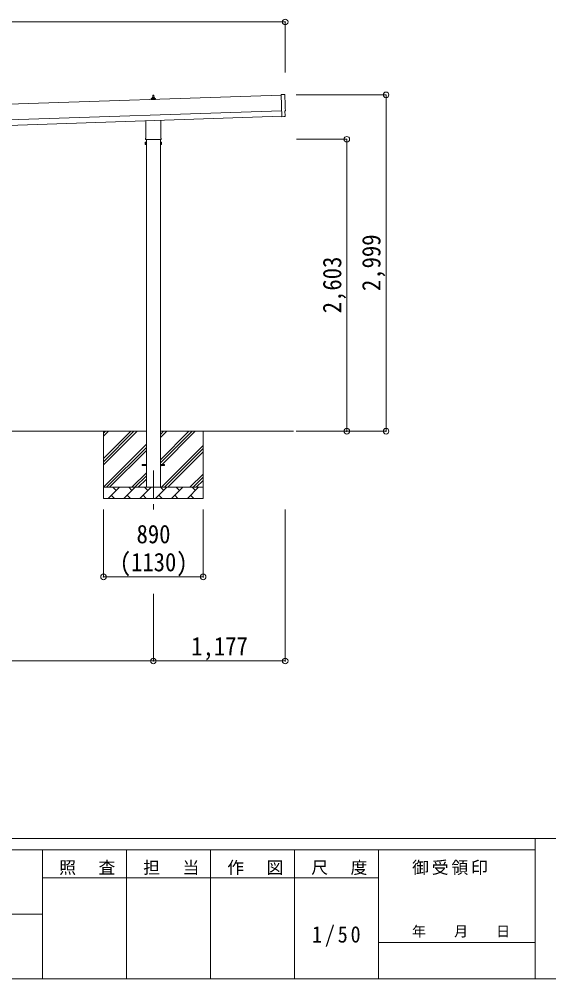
# Model space of a CAD drawing. Units: millimetres at full size, sheet at 1:50. Extents: x -14053 to 14053, y -9700 to 9700.
# Drawn here: x 4295 to 9022, y -9700 to -1143 of the extents above; entities that cross this region are included whole.
import ezdxf
from ezdxf.enums import TextEntityAlignment as Align

# ---------------------------------------------------------------- set-up
doc = ezdxf.new("R2010")
doc.units = ezdxf.units.MM
doc.header["$LTSCALE"] = 50
doc.header["$PDMODE"] = 32
doc.header["$PDSIZE"] = 50
doc.linetypes.add('CHAIN1', pattern=[8, 5, -1, 1, -1])
for name, color, linetype, lineweight in [('0-1_Defpoints', 7, 'CHAIN1', 9), ('0-2_TEXT1', 4, 'Continuous', 9), ('0-3_SHAPE', 7, 'Continuous', 9), ('0-8_TABLE1', 6, 'Continuous', 9), ('F-0', 7, 'Continuous', 9)]:
    doc.layers.add(name, color=color, linetype=linetype, lineweight=lineweight)
doc.styles.add('ＭＳ ゴシック', font='')
doc.styles.get('ＭＳ ゴシック').set_extended_font_data('MS Gothic')

msp = doc.modelspace()

# ---------------------------------------------------------------- linework, layer by layer
at = {"layer": '0-1_Defpoints'}
msp.add_line((5492.29, -5166.92), (5492.29, -5515.92), dxfattribs=at)
at = {"layer": '0-2_TEXT1'}
for p, q in [((6632.21, -1818.89), (1250.43, -1998.28)), ((5474.04, -1859.83), (5474.04, -1852.11)), ((5510.54, -1859.83), (5474.04, -1859.83)), ((5474.43, -1851.33), (5510.16, -1851.33)), ((5474.81, -1851.14), (5481.53, -1849.51)), ((5481.91, -1849.33), (5502.68, -1849.33)), ((5482.29, -1848.54), (5482.29, -1844.33)), ((5483.29, -1844.33), (5501.29, -1844.33)), ((5486.29, -1844.33), (5487.02, -1820.8)), ((5488.02, -1819.83), (5496.57, -1819.83)), ((5497.57, -1820.8), (5498.29, -1844.33)), ((5502.29, -1848.54), (5502.29, -1844.33)), ((5509.78, -1851.14), (5503.06, -1849.51)), ((5510.54, -1859.83), (5510.54, -1852.11)), ((6662.21, -1814.38), (6632.04, -1813.8)), ((6632.04, -1813.8), (6638.67, -2012.55)), ((1255.09, -2138.2), (6636.88, -1958.81)), ((6666.36, -1961.22), (6666.87, -1961.2)), ((6667.93, -2008.22), (6666.36, -1961.22)), ((1256.76, -2188.18), (6638.54, -2008.78)), ((5423.99, -2203.82), (5423.99, -2049.27)), ((5560.59, -2044.72), (5560.59, -2203.82)), ((6656.85, -2011.04), (6638.67, -2012.55)), ((6657.54, -2011.65), (6656.85, -2011.04)), ((6658.29, -2011.9), (6665.19, -2011.3)), ((5422.29, -2212.59), (5422.29, -2207.09)), ((5560.23, -2216.09), (5424.36, -2216.09)), ((5429.79, -2216.09), (5429.79, -5316.92)), ((5554.79, -5316.92), (5554.79, -2216.09)), ((5562.29, -2207.09), (5562.29, -2212.59)), ((5418.29, -2242.09), (5419.05, -2240.77)), ((5418.29, -2242.09), (5418.29, -2259.09)), ((5418.29, -2259.09), (5419.05, -2260.4)), ((5425.29, -2240.77), (5419.05, -2240.77)), ((5425.29, -2245.68), (5419.05, -2245.68)), ((5425.29, -2255.5), (5419.05, -2255.5)), ((5425.29, -2260.4), (5419.05, -2260.4)), ((5425.29, -2260.4), (5425.29, -2240.77)), ((5425.29, -2241.39), (5427.79, -2241.39)), ((5427.79, -2259.79), (5425.29, -2259.79)), ((5427.79, -2240.09), (5429.79, -2240.09)), ((5427.79, -2261.09), (5427.79, -2240.09)), ((5429.79, -2261.09), (5427.79, -2261.09)), ((5429.79, -2240.09), (5429.79, -2261.09)), ((5556.79, -2240.09), (5554.79, -2240.09)), ((5554.79, -2261.09), (5556.79, -2261.09)), ((5556.79, -2261.09), (5556.79, -2240.09)), ((5559.29, -2241.39), (5556.79, -2241.39)), ((5556.79, -2259.79), (5559.29, -2259.79)), ((5559.29, -2240.77), (5565.54, -2240.77)), ((5559.29, -2260.4), (5559.29, -2240.77)), ((5559.29, -2245.68), (5565.54, -2245.68)), ((5559.29, -2255.5), (5565.54, -2255.5)), ((5559.29, -2260.4), (5565.54, -2260.4)), ((5566.29, -2242.09), (5565.54, -2240.77)), ((5566.29, -2259.09), (5565.54, -2260.4)), ((5566.29, -2242.09), (5566.29, -2259.09)), ((5392.29, -5121.42), (5392.29, -5112.42)), ((5392.29, -5112.42), (5429.79, -5112.42)), ((5392.29, -5121.42), (5429.79, -5121.42)), ((5554.79, -5112.42), (5592.29, -5112.42)), ((5554.79, -5121.42), (5592.29, -5121.42)), ((5592.29, -5121.42), (5592.29, -5112.42))]:
    msp.add_line(p, q, dxfattribs=at)
for centre, radius, start, end in [((5475.04, -1852.11), 1, 103.62699, 180), ((5481.29, -1848.54), 1, 283.62699, 0), ((5486.38, -1844.96), 4.13, 90, 171.17633), ((5483.29, -1845.33), 1, 90, 180), ((5488.02, -1820.83), 1, 90, 178.60509), ((5495.63, -1844.33), 4.83, 133.60282, 180), ((5488.96, -1844.33), 4.83, 0, 46.39718), ((5496.57, -1820.83), 1, 1.39491, 90), ((5498.21, -1844.96), 4.13, 8.82367, 90), ((5501.29, -1845.33), 1, 0, 90), ((5503.29, -1848.54), 1, 180, 256.37301), ((5509.54, -1852.11), 1, 0, 76.37301), ((6662.13, -1818.88), 4.5, 1.09537, 88.91326), ((6666.72, -1956.7), 4.5, 271.90915, 2.73345), ((6658.2, -2010.9), 1, 228.4071, 274.90505), ((5426.29, -2207.09), 4, 125.09963, 180), ((5426.29, -2212.59), 4, 180, 194.47751), ((5426.29, -2212.59), 4, 194.47751, 241.04498), ((5558.29, -2212.59), 4, 298.95502, 345.52249), ((5558.29, -2207.09), 4, 0, 54.90037), ((5558.29, -2212.59), 4, 345.52249, 0), ((5422.64, -2243.23), 4.34, 145.61575, 214.38425), ((5434.54, -2250.59), 16.24, 162.41205, 197.58795), ((5422.64, -2257.95), 4.34, 145.61575, 214.38425), ((5550.05, -2250.59), 16.24, 342.41205, 17.58795), ((5561.95, -2243.23), 4.34, 325.61575, 34.38425), ((5561.95, -2257.95), 4.34, 325.61575, 34.38425)]:
    msp.add_arc(centre, radius, start, end, dxfattribs=at)
for centre, major_axis, ratio, start_param, end_param in [((11429.16, -1729.02), (-4760.73, -158.69), 0.99863, 6.2686928, 6.2976566), ((6664.93, -2008.31), (2.25, -2), 0.9974, 5.5252311, 7.0411395)]:
    msp.add_ellipse(centre, major_axis=major_axis, ratio=ratio, start_param=start_param, end_param=end_param, dxfattribs=at)
at = {"layer": '0-3_SHAPE'}
for p, q in [((5429.79, -4816.92), (2454.79, -4816.92)), ((5047.29, -4816.92), (5047.29, -5416.92)), ((5047.29, -5060.4), (5290.78, -4816.92)), ((5047.29, -5088.69), (5319.06, -4816.92)), ((5047.29, -5116.97), (5347.34, -4816.92)), ((5047.29, -4862.41), (5092.79, -4816.92)), ((5047.29, -4834.13), (5064.5, -4816.92)), ((6743.17, -4816.92), (5554.79, -4816.92)), ((5554.79, -4845.75), (5583.62, -4816.92)), ((5554.79, -4874.03), (5611.9, -4816.92)), ((5554.79, -5128.59), (5866.46, -4816.92)), ((5554.79, -5072.02), (5809.89, -4816.92)), ((5554.79, -5100.31), (5838.18, -4816.92)), ((5937.29, -4816.92), (5937.29, -5416.92)), ((5047.29, -5314.96), (5429.79, -4932.46)), ((5073.62, -5316.92), (5429.79, -4960.75)), ((5564.45, -5316.92), (5937.29, -4944.08)), ((5101.9, -5316.92), (5429.79, -4989.03)), ((5592.74, -5316.92), (5937.29, -4972.36)), ((5621.02, -5316.92), (5937.29, -5000.65)), ((5299.89, -5316.92), (5429.79, -5187.02)), ((5328.18, -5316.92), (5429.79, -5215.31)), ((5819.01, -5316.92), (5937.29, -5198.64)), ((5356.46, -5316.92), (5429.79, -5243.59)), ((5847.29, -5316.92), (5937.29, -5226.92)), ((5875.58, -5316.92), (5937.29, -5255.21)), ((5047.29, -5316.92), (5937.29, -5316.92)), ((5088.74, -5416.92), (5188.74, -5316.92)), ((5117.29, -5388.37), (5145.85, -5416.92)), ((5160.19, -5345.48), (5131.63, -5316.92)), ((5230.16, -5416.92), (5330.16, -5316.92)), ((5258.72, -5388.37), (5287.27, -5416.92)), ((5301.61, -5345.48), (5273.06, -5316.92)), ((5371.58, -5416.92), (5471.58, -5316.92)), ((5400.14, -5388.37), (5428.69, -5416.92)), ((5443.03, -5345.48), (5414.48, -5316.92)), ((5513.01, -5416.92), (5613.01, -5316.92)), ((5541.56, -5388.37), (5570.11, -5416.92)), ((5584.45, -5345.48), (5555.9, -5316.92)), ((5654.43, -5416.92), (5754.43, -5316.92)), ((5682.98, -5388.37), (5711.53, -5416.92)), ((5725.87, -5345.48), (5697.32, -5316.92)), ((5795.85, -5416.92), (5895.85, -5316.92)), ((5824.4, -5388.37), (5852.95, -5416.92)), ((5867.29, -5345.48), (5838.74, -5316.92)), ((5937.29, -5416.92), (5047.29, -5416.92))]:
    msp.add_line(p, q, dxfattribs=at)
at = {"layer": '0-8_TABLE1'}
for p, q in [((1219.65, -1167.81), (6669.32, -1167.81)), ((6669.32, -1167.81), (6669.32, -1617.81)), ((7569.32, -1817.81), (6768.32, -1817.81)), ((7569.32, -4816.92), (7569.32, -1817.81)), ((7219.32, -2213.59), (6769.32, -2213.59)), ((7219.32, -2213.59), (7219.32, -4816.92)), ((7569.32, -4816.92), (6768.32, -4816.92)), ((5047.29, -6115.92), (5047.29, -5515.92)), ((5937.29, -6115.92), (5937.29, -5515.92)), ((6669.32, -6865.92), (6669.32, -5515.92)), ((5047.29, -6115.92), (5937.29, -6115.92)), ((5492.29, -6865.92), (5492.29, -6267.92)), ((2392.29, -6865.92), (5492.29, -6865.92)), ((5492.29, -6865.92), (6669.32, -6865.92))]:
    msp.add_line(p, q, dxfattribs=at)
for p in [(6669.32, -1167.81), (7569.32, -1817.81), (7219.32, -2213.59), (7219.32, -4816.92), (7569.32, -4816.92), (5047.29, -6115.92), (5937.29, -6115.92), (5492.29, -6865.92), (6669.32, -6865.92)]:
    msp.add_point(p, dxfattribs=at)
at = {"layer": 'F-0', "color": 5, "lineweight": 5}
for p, q in [((-14053.43, -8450), (13346.57, -8450)), ((8901.98, -8450), (8901.98, -9700)), ((-14053.43, -8550), (8901.98, -8550)), ((4501.97, -8550), (4501.97, -9700)), ((5251.97, -8550), (5251.97, -9700)), ((6001.97, -8550), (6001.97, -9700)), ((6751.97, -8550), (6751.97, -9700)), ((7501.97, -8550), (7501.97, -9700)), ((4501.97, -8800), (7501.97, -8800)), ((-5748.03, -9125), (4501.97, -9125)), ((7501.97, -9375), (8901.98, -9375)), ((-14053.43, -9700), (13346.57, -9700))]:
    msp.add_line(p, q, dxfattribs=at)

# ---------------------------------------------------------------- texts
at = {"layer": '0-8_TABLE1', "color": 7, "style": 'ＭＳ ゴシック', "width": 0.9}
for s, p in [('2,999', (7569.32, -3567.36)), ('2,603', (7219.32, -3765.26))]:
    msp.add_text(s, height=165, rotation=90, dxfattribs=at).set_placement(p, align=Align.BOTTOM_LEFT)
for s, p in [('890', (5342.29, -5865.92)), ('(1130)', (5192.29, -6115.92)), ('1,177', (5830.81, -6865.92))]:
    msp.add_text(s, height=165, dxfattribs=at).set_placement(p, align=Align.BOTTOM_LEFT)
at = {"layer": 'F-0', "style": 'ＭＳ ゴシック'}
msp.add_text('年\u3000\u3000月\u3000\u3000日', height=91.64, dxfattribs=at).set_placement((7801.98, -9350), align=Align.BOTTOM_LEFT)
at = {"layer": 'F-0', "attachment_point": 7, "style": 'ＭＳ ゴシック'}
for s, insert, char_height in [('\\T1.17;照\u3000査', (4651.98, -8775), 110), ('\\T1.17;担\u3000当', (5401.98, -8775), 110), ('\\T1.17;作\u3000図', (6151.97, -8775), 110), ('\\T1.17;尺\u3000度', (6901.98, -8775), 110), ('\\T1.17;御受領印', (7801.97, -8775), 110), ('\\T1.28;\\W0.9;1/50', (6908.22, -9412.5), 146.6)]:
    msp.add_mtext(s, dxfattribs=dict(at, insert=insert, char_height=char_height))

doc.saveas('drawing.dxf')
